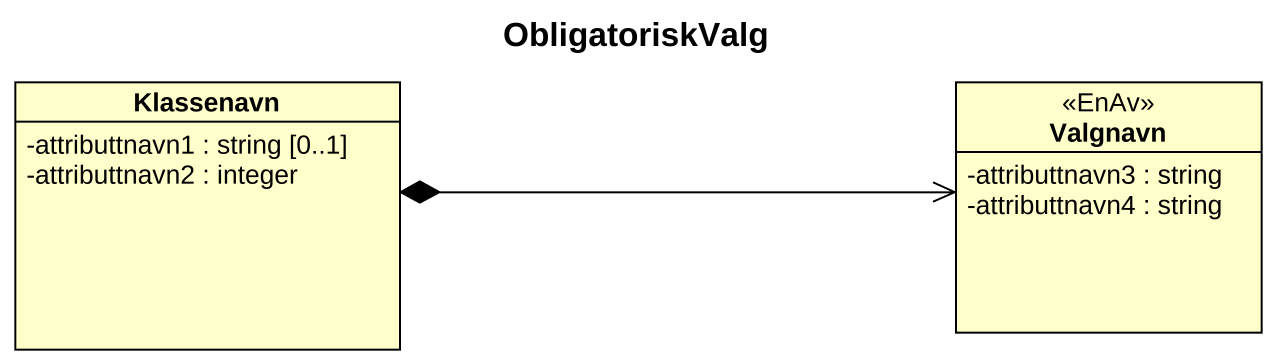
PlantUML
@startuml
title ObligatoriskValg
hide circle
hide empty members
skinparam classAttributeIconSize 0
class Klassenavn {
  -attributtnavn1 : string [0..1]
  -attributtnavn2 : integer
}
class Valgnavn <<EnAv>> {
  -attributtnavn3 : string
  -attributtnavn4 : string
}
Klassenavn *-right-> Valgnavn
@enduml
